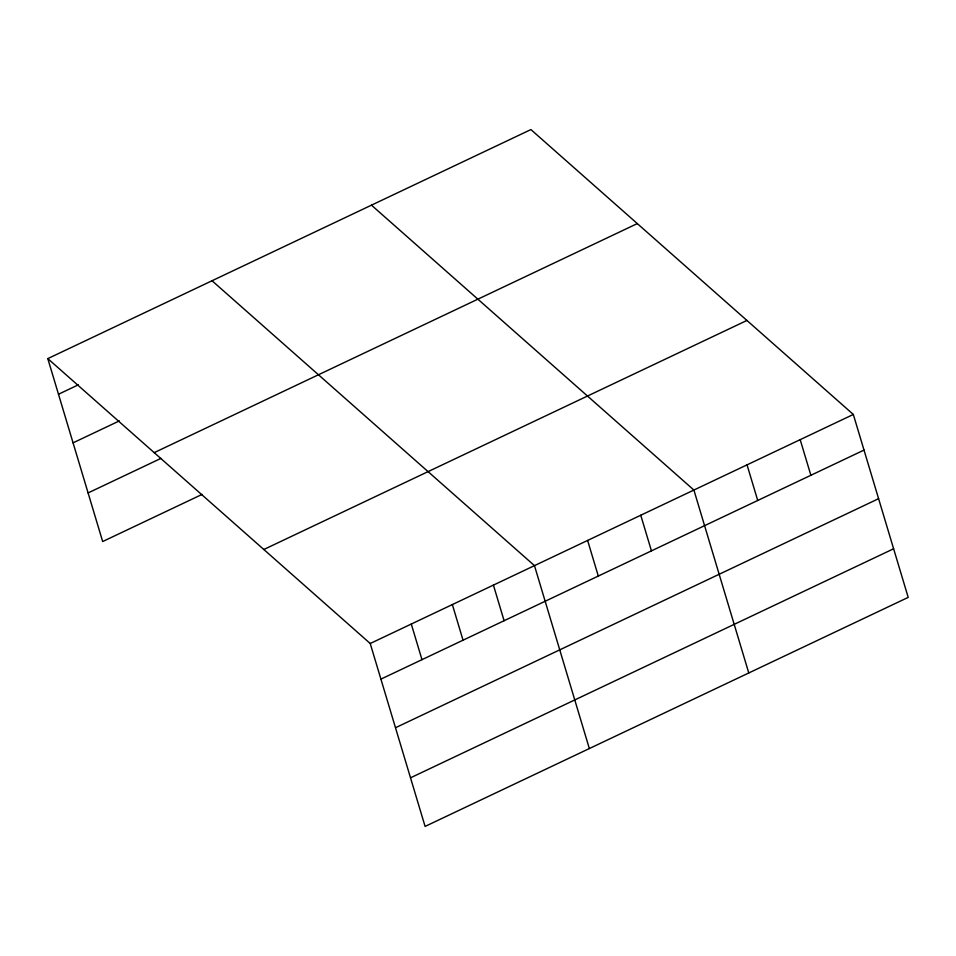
<?xml version="1.0" encoding="UTF-8"?>
<svg xmlns="http://www.w3.org/2000/svg" width="956" height="956" viewBox="0 0 956 956"><rect width="100%" height="100%" fill="white"/><g stroke="black" fill="none" stroke-linecap="round" stroke-linejoin="round"><path stroke-width="1.43" d="M47.8 358.62L530.903 129.574L853.326 414.462L908.2 597.38L425.097 826.426L370.223 643.508L47.8 358.62L102.674 541.538L202.027 494.431M58.483 394.242L78.356 384.826M73.062 442.843L119.428 420.867M154.203 452.642L637.305 223.596M88.095 492.926L160.943 458.39M263.82 549.497L746.923 320.451M370.223 643.508L853.326 414.462M380.906 679.13L864.009 450.085M395.497 727.731L878.588 498.685M410.518 777.814L893.621 548.768M371.478 205.17L693.901 490.058L748.775 672.964M212.053 280.753L534.476 565.641L589.35 748.548M800.184 439.664L810.867 475.275M747.042 464.855L757.726 500.478M640.759 515.248L651.442 550.859M587.617 540.439L598.301 576.062M493.416 585.108L504.099 620.719M452.355 604.574L463.039 640.185M411.295 624.041L421.978 659.664"/></g></svg>
